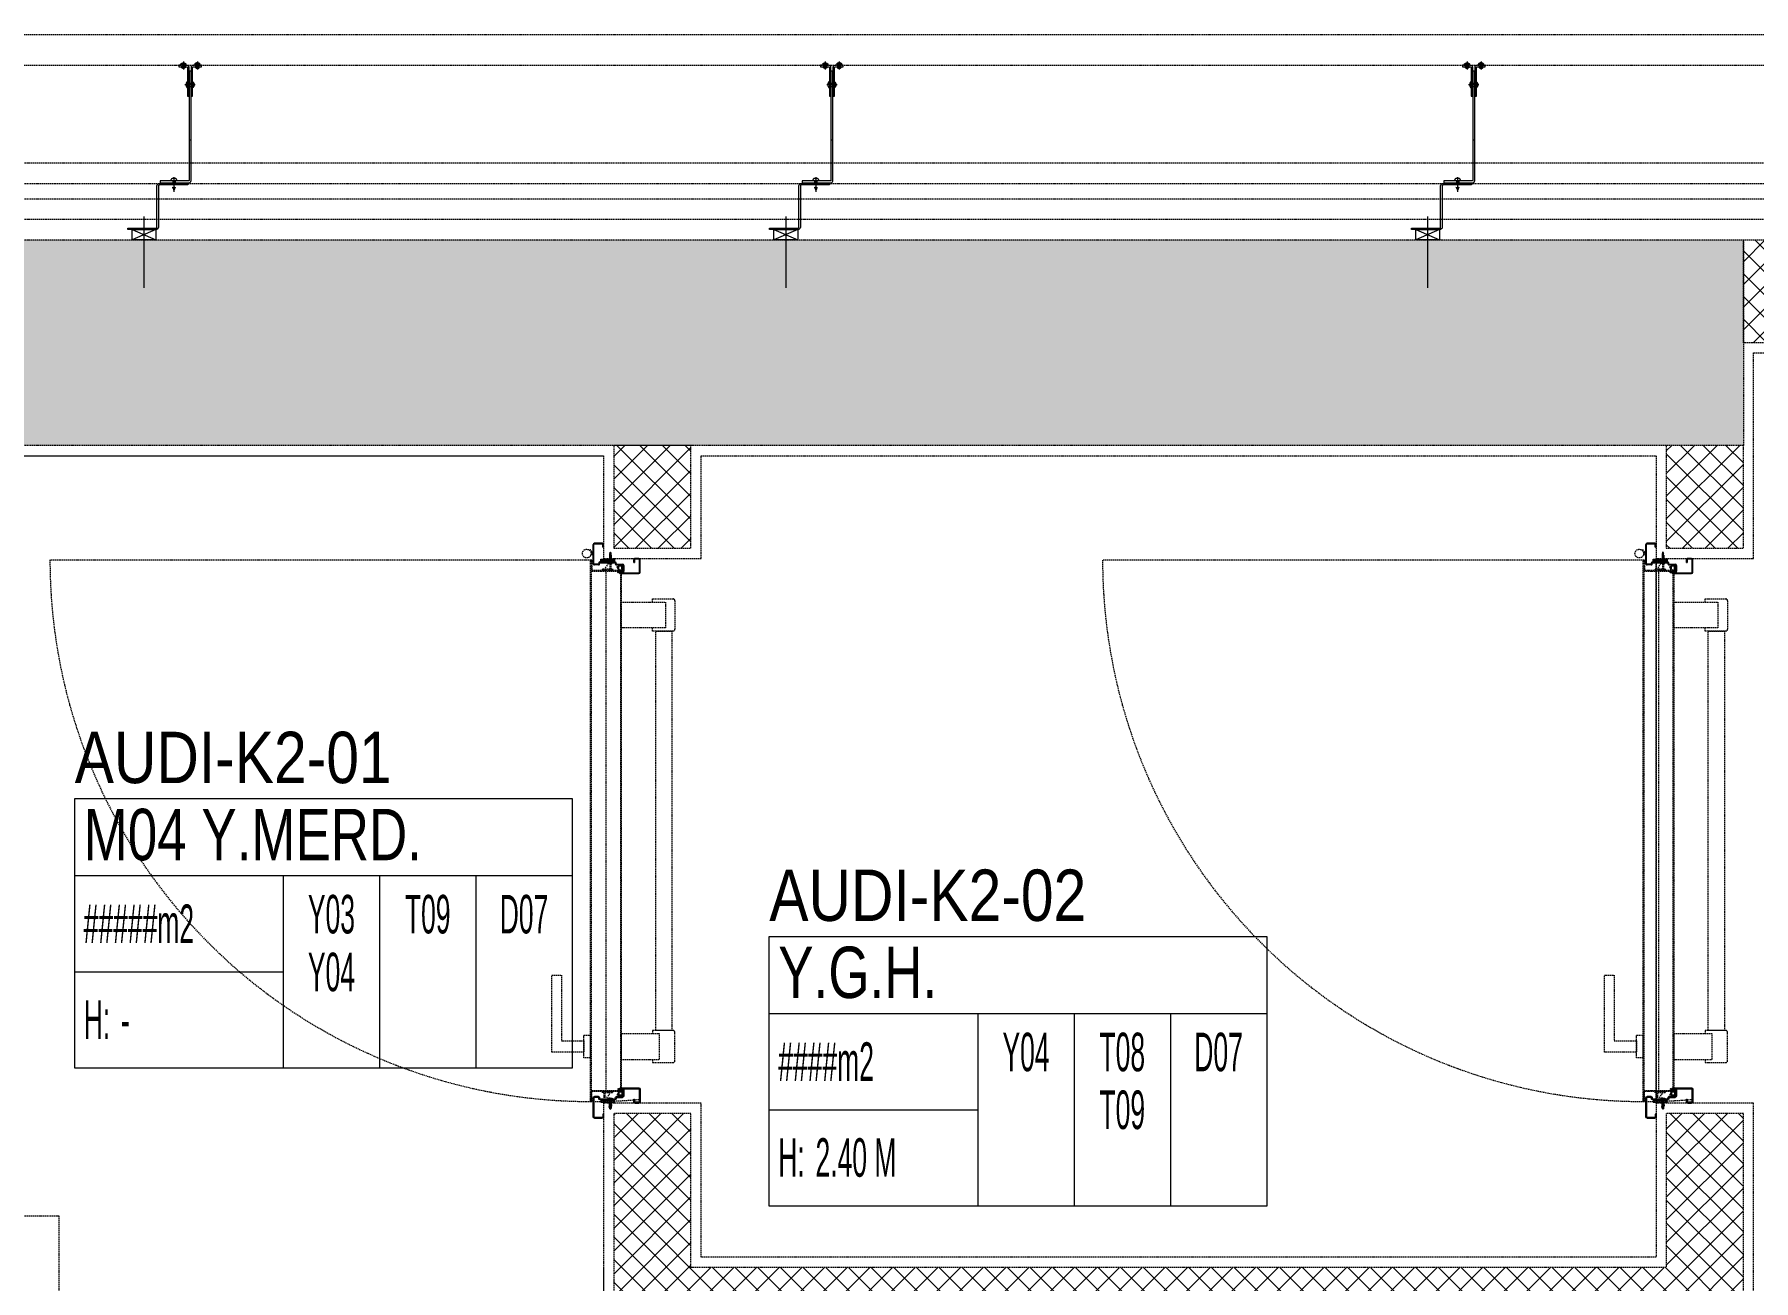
# Model space of a CAD drawing. Extents: x -1457 to 23780, y -2071 to 4205.
# Drawn here: x 13519.7 to 13854.5, y 2622.5 to 2865 of the extents above; entities that cross this region are included whole.
import ezdxf
from ezdxf.enums import TextEntityAlignment as Align

# ---------------------------------------------------------------- set-up
doc = ezdxf.new("R2010")
doc.units = 0
doc.header["$MEASUREMENT"] = 0
doc.linetypes.add('HIDDEN', pattern=[0.375, 0.25, -0.125])
doc.layers.get('0').update_dxf_attribs({"color": 9, "lineweight": 9})
for name, color, linetype, lineweight in [('10', 9, 'Continuous', 9), ('14', 9, 'Continuous', 9), ('21', 9, 'Continuous', 9), ('M-TEFRIS2-015', 129, 'Continuous', 9)]:
    doc.layers.add(name, color=color, linetype=linetype, lineweight=lineweight)
doc.styles.add('Arial', font='arial.ttf', dxfattribs={"height": 2.5})
doc.styles.add('MuuM_TEXT-STANDART', font='ARIALN.TTF')

# ---------------------------------------------------------------- blocks, each defined once
blk = doc.blocks.new('0_roomno2-flat-2')
at = {"layer": '21'}
blk.add_lwpolyline([(96.88, -52.5), (0, -52.5), (0, 0), (96.88, 0)], close=True, dxfattribs=at)
for points in [[(0, -15), (96.88, -15)], [(40.62, -15), (40.62, -52.5)], [(59.38, -15), (59.38, -52.5)], [(78.12, -15), (78.12, -52.5)], [(0, -33.75), (40.62, -33.75)]]:
    blk.add_lwpolyline(points, dxfattribs=at)
at = {"layer": '21', "style": 'MuuM_TEXT-STANDART', "width": 0.6}
blk.add_text('H:', height=7.5, dxfattribs=at).set_placement((1.75, -43.04), align=Align.MIDDLE_LEFT)
at = {"layer": '21', "style": 'Arial'}
blk.add_attdef('ODANO', (0, 5.85), '', height=10, dxfattribs=at)
blk.add_attdef('MEKANADI', text='', height=10, dxfattribs=at).set_placement((1.75, -15), align=Align.BOTTOM_LEFT)
at = {"layer": '21', "style": 'MuuM_TEXT-STANDART', "width": 0.6}
for tag, p in [('YER01', (50, -22.5)), ('TAVAN01', (68.75, -22.5)), ('DUVAR01', (87.5, -22.5)), ('YER02', (50, -33.75)), ('TAVAN02', (68.75, -33.75)), ('DUVAR02', (87.5, -33.75)), ('YER03', (50, -45)), ('TAVAN03', (68.75, -45)), ('DUVAR03', (87.5, -45))]:
    blk.add_attdef(tag, text='', height=7.5, dxfattribs=at).set_placement(p, align=Align.MIDDLE_CENTER)
for tag, p in [('M2', (1.75, -24.38)), ('TEMIZTAVANYUKSEKLIGI', (9, -43.04))]:
    blk.add_attdef(tag, text='', height=7.5, dxfattribs=at).set_placement(p, align=Align.MIDDLE_LEFT)
blk = doc.blocks.new('p- alum kaplama profil')
at = {"lineweight": 13}
blk.add_lwpolyline([(7.12, 12.59), (7.12, 26.49)], dxfattribs=at)
at = {"lineweight": 5}
blk.add_lwpolyline([(9.44, 15.16), (4.79, 15.16), (4.79, 17.16), (9.44, 17.16)], close=True, dxfattribs=at)
for points in [[(4.79, 15.16), (9.44, 17.16)], [(9.44, 15.16), (4.79, 17.16)]]:
    blk.add_lwpolyline(points, dxfattribs=at)
at = {"lineweight": 18}
blk.add_lwpolyline([(4.09, 6.16), (-1.41, 6.16), (-1.41, 6.46), (4.09, 6.46, 0.414214), (4.29, 6.66), (4.29, 14.66, -0.414214), (4.79, 15.16), (10.29, 15.16), (10.29, 14.86), (4.79, 14.86, 0.414214), (4.59, 14.66), (4.59, 6.66, -0.414214)], format="xyb", close=True, dxfattribs=at)
blk.add_lwpolyline([(-2.06, 5.56), (-2.06, -2.34), (-2.06, -15.69), (-1.66, -15.69), (-1.66, -2.34), (-1.66, 5.56), (-1.66, 5.56), (-1.66, 5.57), (-1.66, 5.57), (-1.66, 5.58), (-1.66, 5.58), (-1.65, 5.59), (-1.65, 5.59), (-1.65, 5.59), (-1.65, 5.6), (-1.65, 5.6), (-1.64, 5.61), (-1.64, 5.61), (-1.64, 5.62), (-1.64, 5.62), (-1.63, 5.62), (-1.63, 5.63), (-1.63, 5.63), (-1.62, 5.63), (-1.62, 5.64), (-1.61, 5.64), (-1.61, 5.64), (-1.61, 5.64), (-1.6, 5.65), (-1.6, 5.65), (-1.59, 5.65), (-1.59, 5.65), (-1.58, 5.65), (-1.58, 5.65), (-1.57, 5.66), (-1.57, 5.66), (-1.56, 5.66), (-1.56, 5.66), (3.94, 5.66), (3.94, 6.06), (-1.56, 6.06), (-1.58, 6.06), (-1.61, 6.05), (-1.63, 6.05), (-1.66, 6.05), (-1.68, 6.04), (-1.7, 6.03), (-1.73, 6.03), (-1.75, 6.02), (-1.77, 6.01), (-1.79, 6), (-1.82, 5.99), (-1.84, 5.97), (-1.86, 5.96), (-1.88, 5.94), (-1.89, 5.93), (-1.91, 5.91), (-1.93, 5.89), (-1.95, 5.87), (-1.96, 5.85), (-1.97, 5.83), (-1.99, 5.81), (-2, 5.79), (-2.01, 5.77), (-2.02, 5.75), (-2.03, 5.72), (-2.04, 5.7), (-2.04, 5.68), (-2.05, 5.65), (-2.05, 5.63), (-2.06, 5.61), (-2.06, 5.58)], close=True)
blk.add_lwpolyline([(-1.66, -2.34), (-2.06, -2.34)])
for points in [[(-2.36, -10.84), (-2.36, -16.39), (-2.36, -16.39, -0.414214), (-2.51, -16.54), (-2.51, -16.54), (-4.06, -16.54), (-4.06, -16.84), (-2.51, -16.84), (-2.51, -16.84, 0.414214), (-2.06, -16.39), (-2.06, -10.84)], [(-1.36, -10.84), (-1.66, -10.84), (-1.66, -16.39, 0.414214), (-1.21, -16.84), (-1.21, -16.84), (0.34, -16.84), (0.34, -16.54), (-1.21, -16.54), (-1.21, -16.54, -0.414214), (-1.36, -16.39), (-1.36, -16.39)]]:
    blk.add_lwpolyline(points, format="xyb", close=True)
for points in [[(1.61, 6.87, -10), (0.98, 6.96, -10)], [(1.56, 7.05, -10), (1.02, 7.13, -10)], [(1.05, 6.91, -10), (1.29, 7.56, -10)], [(1.29, 4.93, -10), (1.29, 7.8, -10)], [(1.53, 6.82, -10), (1.29, 7.56, -10)], [(0.67, 5.66, -10), (1.91, 5.66, -10)], [(0.67, 5.66, -10), (0.67, 5.64, -10), (0.67, 5.62, -10), (0.67, 5.6, -10), (0.68, 5.58, -10), (0.68, 5.56, -10), (0.69, 5.54, -10), (0.69, 5.52, -10), (0.7, 5.5, -10), (0.7, 5.48, -10), (0.71, 5.46, -10), (0.72, 5.45, -10), (0.73, 5.43, -10), (0.74, 5.41, -10), (0.75, 5.4, -10), (0.76, 5.38, -10), (0.77, 5.36, -10), (0.79, 5.35, -10), (0.8, 5.33, -10), (0.81, 5.32, -10), (0.83, 5.31, -10), (0.84, 5.29, -10), (0.86, 5.28, -10), (0.87, 5.27, -10), (0.89, 5.26, -10), (0.91, 5.25, -10), (0.92, 5.24, -10), (0.94, 5.23, -10), (0.96, 5.22, -10), (0.98, 5.21, -10), (1, 5.21, -10), (1.02, 5.2, -10), (1.03, 5.2, -10)], [(0.96, 5.66, -10), (0.97, 5.66, -10), (0.97, 5.66, -10), (0.97, 5.66, -10), (0.98, 5.66, -10), (0.98, 5.66, -10), (0.99, 5.66, -10), (0.99, 5.66, -10), (1, 5.66, -10), (1, 5.67, -10), (1, 5.67, -10), (1.01, 5.67, -10), (1.01, 5.67, -10), (1.01, 5.67, -10), (1.02, 5.68, -10), (1.02, 5.68, -10), (1.02, 5.68, -10), (1.03, 5.69, -10), (1.03, 5.69, -10), (1.03, 5.69, -10), (1.04, 5.7, -10), (1.04, 5.7, -10), (1.04, 5.7, -10), (1.04, 5.71, -10), (1.04, 5.71, -10), (1.05, 5.72, -10), (1.05, 5.72, -10), (1.05, 5.72, -10), (1.05, 5.73, -10), (1.05, 5.73, -10), (1.05, 5.74, -10), (1.05, 5.74, -10), (1.05, 5.75, -10)], [(1.33, 5.85, -10), (0.98, 5.88, -10)], [(1.03, 5.2, -10), (1.04, 5.2, -10), (1.05, 5.19, -10), (1.05, 5.19, -10), (1.06, 5.19, -10), (1.06, 5.19, -10), (1.07, 5.19, -10), (1.07, 5.19, -10), (1.08, 5.19, -10), (1.08, 5.19, -10), (1.09, 5.19, -10), (1.09, 5.18, -10), (1.1, 5.18, -10), (1.1, 5.18, -10), (1.11, 5.18, -10), (1.11, 5.18, -10), (1.12, 5.18, -10), (1.12, 5.18, -10), (1.13, 5.18, -10), (1.13, 5.18, -10), (1.14, 5.18, -10), (1.15, 5.18, -10), (1.15, 5.18, -10), (1.16, 5.17, -10), (1.16, 5.17, -10), (1.17, 5.17, -10), (1.17, 5.17, -10), (1.18, 5.17, -10), (1.18, 5.17, -10), (1.19, 5.17, -10), (1.19, 5.17, -10), (1.2, 5.17, -10), (1.2, 5.17, -10)], [(1.05, 5.83, -10), (1.05, 6.01, -10)], [(1.05, 5.75, -10), (1.05, 5.83, -10)], [(1.2, 5.17, -10), (1.2, 5.2, -10)], [(1.38, 5.2, -10), (1.2, 5.2, -10)], [(1.29, 6.16, -10), (1.29, 6.26, -10)], [(1.38, 5.17, -10), (1.38, 5.2, -10)], [(1.38, 5.17, -10), (1.38, 5.17, -10), (1.39, 5.17, -10), (1.39, 5.17, -10), (1.4, 5.17, -10), (1.41, 5.17, -10), (1.41, 5.17, -10), (1.42, 5.17, -10), (1.42, 5.17, -10), (1.43, 5.17, -10), (1.43, 5.18, -10), (1.44, 5.18, -10), (1.44, 5.18, -10), (1.45, 5.18, -10), (1.45, 5.18, -10), (1.46, 5.18, -10), (1.46, 5.18, -10), (1.47, 5.18, -10), (1.47, 5.18, -10), (1.48, 5.18, -10), (1.48, 5.18, -10), (1.49, 5.18, -10), (1.5, 5.19, -10), (1.5, 5.19, -10), (1.51, 5.19, -10), (1.51, 5.19, -10), (1.52, 5.19, -10), (1.52, 5.19, -10), (1.53, 5.19, -10), (1.53, 5.19, -10), (1.54, 5.19, -10), (1.54, 5.2, -10), (1.55, 5.2, -10)], [(1.53, 5.75, -10), (1.53, 5.92, -10)], [(1.53, 5.75, -10), (1.53, 5.74, -10), (1.53, 5.74, -10), (1.53, 5.73, -10), (1.53, 5.73, -10), (1.53, 5.72, -10), (1.54, 5.72, -10), (1.54, 5.72, -10), (1.54, 5.71, -10), (1.54, 5.71, -10), (1.54, 5.7, -10), (1.54, 5.7, -10), (1.55, 5.7, -10), (1.55, 5.69, -10), (1.55, 5.69, -10), (1.55, 5.69, -10), (1.56, 5.68, -10), (1.56, 5.68, -10), (1.56, 5.68, -10), (1.57, 5.67, -10), (1.57, 5.67, -10), (1.58, 5.67, -10), (1.58, 5.67, -10), (1.58, 5.67, -10), (1.59, 5.66, -10), (1.59, 5.66, -10), (1.6, 5.66, -10), (1.6, 5.66, -10), (1.6, 5.66, -10), (1.61, 5.66, -10), (1.61, 5.66, -10), (1.62, 5.66, -10), (1.62, 5.66, -10)], [(1.55, 5.2, -10), (1.57, 5.2, -10), (1.59, 5.21, -10), (1.6, 5.21, -10), (1.62, 5.22, -10), (1.64, 5.23, -10), (1.66, 5.24, -10), (1.68, 5.25, -10), (1.69, 5.26, -10), (1.71, 5.27, -10), (1.73, 5.28, -10), (1.74, 5.29, -10), (1.76, 5.31, -10), (1.77, 5.32, -10), (1.78, 5.33, -10), (1.8, 5.35, -10), (1.81, 5.36, -10), (1.82, 5.38, -10), (1.83, 5.4, -10), (1.84, 5.41, -10), (1.85, 5.43, -10), (1.86, 5.45, -10), (1.87, 5.46, -10), (1.88, 5.48, -10), (1.89, 5.5, -10), (1.89, 5.52, -10), (1.9, 5.54, -10), (1.9, 5.56, -10), (1.9, 5.58, -10), (1.91, 5.6, -10), (1.91, 5.62, -10), (1.91, 5.64, -10), (1.91, 5.66, -10)], [(-2.86, -13.04, 0), (-0.86, -13.04, 0)], [(-2.36, -12.52, 0), (-2.4, -12.53, 0), (-2.43, -12.56, 0), (-2.47, -12.58, 0), (-2.5, -12.6, 0), (-2.53, -12.63, 0), (-2.56, -12.66, 0), (-2.59, -12.69, 0), (-2.61, -12.73, 0), (-2.63, -12.76, 0), (-2.65, -12.8, 0), (-2.67, -12.84, 0), (-2.68, -12.88, 0), (-2.69, -12.92, 0), (-2.7, -12.96, 0), (-2.71, -13, 0), (-2.71, -13.04, 0), (-2.71, -13.08, 0), (-2.7, -13.13, 0), (-2.69, -13.17, 0), (-2.68, -13.21, 0), (-2.67, -13.25, 0), (-2.65, -13.28, 0), (-2.63, -13.32, 0), (-2.61, -13.36, 0), (-2.59, -13.39, 0), (-2.56, -13.42, 0), (-2.53, -13.45, 0), (-2.5, -13.48, 0), (-2.47, -13.51, 0), (-2.43, -13.53, 0), (-2.4, -13.55, 0), (-2.36, -13.57, 0)], [(-2.36, -13.04, 0), (-2.36, -12.52, 0)], [(-2.36, -13.04, 0), (-2.36, -12.73, 0)], [(-2.36, -12.73, 0), (-2.36, -13.04, 0)], [(-1.36, -12.73, 0), (-2.36, -12.73, 0)], [(-2.36, -13.04, 0), (-2.36, -13.36, 0)], [(-2.36, -13.04, 0), (-2.36, -13.57, 0)], [(-2.36, -13.36, 0), (-2.36, -13.04, 0)], [(-1.36, -13.36, 0), (-2.36, -13.36, 0)], [(-1.36, -13.04, 0), (-1.36, -12.37, 0)], [(-1.36, -13.72, 0), (-1.32, -13.68, 0), (-1.29, -13.65, 0), (-1.26, -13.61, 0), (-1.23, -13.58, 0), (-1.2, -13.54, 0), (-1.18, -13.5, 0), (-1.16, -13.45, 0), (-1.14, -13.41, 0), (-1.12, -13.37, 0), (-1.1, -13.32, 0), (-1.09, -13.28, 0), (-1.08, -13.23, 0), (-1.07, -13.18, 0), (-1.06, -13.14, 0), (-1.06, -13.09, 0), (-1.06, -13.04, 0), (-1.06, -12.99, 0), (-1.06, -12.95, 0), (-1.07, -12.9, 0), (-1.08, -12.85, 0), (-1.09, -12.81, 0), (-1.1, -12.76, 0), (-1.12, -12.72, 0), (-1.14, -12.67, 0), (-1.16, -12.63, 0), (-1.18, -12.59, 0), (-1.2, -12.55, 0), (-1.23, -12.51, 0), (-1.26, -12.47, 0), (-1.29, -12.43, 0), (-1.32, -12.4, 0), (-1.36, -12.37, 0)], [(-1.36, -13.04, 0), (-1.36, -13.72, 0)], [(-2.85, -16.54, 0), (-2.86, -16.51, 0), (-2.87, -16.47, 0), (-2.89, -16.44, 0), (-2.91, -16.41, 0), (-2.93, -16.38, 0), (-2.96, -16.35, 0), (-2.98, -16.33, 0), (-3.01, -16.31, 0), (-3.04, -16.29, 0), (-3.07, -16.27, 0), (-3.11, -16.25, 0), (-3.14, -16.24, 0), (-3.18, -16.23, 0), (-3.21, -16.22, 0), (-3.25, -16.22, 0), (-3.29, -16.22, 0), (-3.32, -16.22, 0), (-3.36, -16.22, 0), (-3.39, -16.23, 0), (-3.43, -16.24, 0), (-3.46, -16.25, 0), (-3.5, -16.27, 0), (-3.53, -16.29, 0), (-3.56, -16.31, 0), (-3.59, -16.33, 0), (-3.61, -16.35, 0), (-3.64, -16.38, 0), (-3.66, -16.41, 0), (-3.68, -16.44, 0), (-3.7, -16.47, 0), (-3.71, -16.51, 0), (-3.73, -16.54, 0)], [(-3.29, -16.54, 0), (-3.73, -16.54, 0)], [(-3.29, -16.54, 0), (-3.55, -16.54, 0)], [(-3.55, -16.54, 0), (-3.29, -16.54, 0)], [(-3.55, -17.04, 0), (-3.55, -16.54, 0)], [(-3.29, -17.54, 0), (-3.29, -16.04, 0)], [(-3.29, -16.54, 0), (-2.85, -16.54, 0)], [(-3.29, -16.54, 0), (-3.03, -16.54, 0)], [(-3.03, -16.54, 0), (-3.29, -16.54, 0)], [(-3.03, -17.04, 0), (-3.03, -16.54, 0)], [(-1, -16.54, 0), (-0.98, -16.51, 0), (-0.97, -16.47, 0), (-0.95, -16.44, 0), (-0.93, -16.41, 0), (-0.91, -16.38, 0), (-0.88, -16.35, 0), (-0.86, -16.33, 0), (-0.83, -16.31, 0), (-0.8, -16.29, 0), (-0.77, -16.27, 0), (-0.73, -16.25, 0), (-0.7, -16.24, 0), (-0.66, -16.23, 0), (-0.63, -16.22, 0), (-0.59, -16.22, 0), (-0.56, -16.22, 0), (-0.52, -16.22, 0), (-0.48, -16.22, 0), (-0.45, -16.23, 0), (-0.41, -16.24, 0), (-0.38, -16.25, 0), (-0.34, -16.27, 0), (-0.31, -16.29, 0), (-0.28, -16.31, 0), (-0.25, -16.33, 0), (-0.23, -16.35, 0), (-0.2, -16.38, 0), (-0.18, -16.41, 0), (-0.16, -16.44, 0), (-0.14, -16.47, 0), (-0.13, -16.51, 0), (-0.12, -16.54, 0)], [(-0.56, -16.54, 0), (-1, -16.54, 0)], [(-0.56, -16.54, 0), (-0.82, -16.54, 0)], [(-0.82, -16.54, 0), (-0.56, -16.54, 0)], [(-0.82, -17.04, 0), (-0.82, -16.54, 0)], [(-0.56, -17.54, 0), (-0.56, -16.04, 0)], [(-0.56, -16.54, 0), (-0.3, -16.54, 0)], [(-0.56, -16.54, 0), (-0.12, -16.54, 0)], [(-0.3, -16.54, 0), (-0.56, -16.54, 0)], [(-0.3, -17.04, 0), (-0.3, -16.54, 0)], [(-3.84, -17.04, 0), (-3.81, -17.07, 0), (-3.78, -17.1, 0), (-3.75, -17.12, 0), (-3.72, -17.15, 0), (-3.69, -17.17, 0), (-3.66, -17.19, 0), (-3.62, -17.21, 0), (-3.59, -17.23, 0), (-3.55, -17.24, 0), (-3.52, -17.26, 0), (-3.48, -17.27, 0), (-3.44, -17.28, 0), (-3.4, -17.28, 0), (-3.36, -17.29, 0), (-3.32, -17.29, 0), (-3.29, -17.29, 0), (-3.25, -17.29, 0), (-3.21, -17.29, 0), (-3.17, -17.28, 0), (-3.13, -17.28, 0), (-3.09, -17.27, 0), (-3.06, -17.26, 0), (-3.02, -17.24, 0), (-2.98, -17.23, 0), (-2.95, -17.21, 0), (-2.91, -17.19, 0), (-2.88, -17.17, 0), (-2.85, -17.15, 0), (-2.82, -17.12, 0), (-2.79, -17.1, 0), (-2.76, -17.07, 0), (-2.73, -17.04, 0)], [(-3.29, -17.04, 0), (-3.84, -17.04, 0)], [(-3.29, -17.04, 0), (-2.73, -17.04, 0)], [(-0.56, -17.04, 0), (-1.11, -17.04, 0)], [(0, -17.04, 0), (-0.03, -17.07, 0), (-0.06, -17.1, 0), (-0.09, -17.12, 0), (-0.12, -17.15, 0), (-0.15, -17.17, 0), (-0.18, -17.19, 0), (-0.22, -17.21, 0), (-0.25, -17.23, 0), (-0.29, -17.24, 0), (-0.33, -17.26, 0), (-0.36, -17.27, 0), (-0.4, -17.28, 0), (-0.44, -17.28, 0), (-0.48, -17.29, 0), (-0.52, -17.29, 0), (-0.56, -17.29, 0), (-0.59, -17.29, 0), (-0.63, -17.29, 0), (-0.67, -17.28, 0), (-0.71, -17.28, 0), (-0.75, -17.27, 0), (-0.79, -17.26, 0), (-0.82, -17.24, 0), (-0.86, -17.23, 0), (-0.89, -17.21, 0), (-0.93, -17.19, 0), (-0.96, -17.17, 0), (-0.99, -17.15, 0), (-1.02, -17.12, 0), (-1.05, -17.1, 0), (-1.08, -17.07, 0), (-1.11, -17.04, 0)], [(-0.56, -17.04, 0), (0, -17.04, 0)]]:
    blk.add_polyline3d(points)
blk = doc.blocks.new('*U11')
at = {"ltscale": 15}
for p, q in [((-24.9, 0.9), (-25.7, 0)), ((-24.9, -0.9), (-25.7, 0)), ((-22.9, 1.5), (-24.9, 0.9)), ((-22.9, 1.5), (-22.9, -1.5)), ((-21.2, -2.7), (-18.1, 2.8)), ((-21, -2.7), (-17.9, 2.7)), ((-19.7, -2.7), (-16.6, 2.8)), ((-19.5, -2.7), (-16.4, 2.7)), ((-18.5, 1.5), (-18.3, 2)), ((-18.2, -2.7), (-15.1, 2.8)), ((-18, -2.7), (-14.9, 2.7)), ((-17, 1.5), (-16.8, 2)), ((-16.7, -2.7), (-13.6, 2.8)), ((-16.5, -2.7), (-13.4, 2.7)), ((-15.5, 1.5), (-15.3, 2)), ((-15.2, -2.7), (-12.1, 2.8)), ((-15, -2.7), (-11.9, 2.7)), ((-14, 1.5), (-13.8, 2)), ((-13.7, -2.7), (-10.6, 2.8)), ((-13.5, -2.7), (-10.4, 2.7)), ((-12.5, 1.5), (-12.3, 2)), ((-12.2, -2.7), (-9.1, 2.8)), ((-12, -2.7), (-8.9, 2.7)), ((-11, 1.5), (-10.8, 2)), ((-10.7, -2.7), (-7.6, 2.8)), ((-10.5, -2.7), (-7.4, 2.7)), ((-9.5, 1.5), (-9.3, 2)), ((-9.2, -2.7), (-6.1, 2.8)), ((-9, -2.7), (-5.9, 2.7)), ((-8, 1.5), (-7.8, 2)), ((-7.7, -2.7), (-4.6, 2.8)), ((-7.5, -2.7), (-4.4, 2.7)), ((-6.5, 1.5), (-6.3, 2)), ((-6.2, -2.7), (-3.1, 2.8)), ((-6, -2.7), (-2.9, 2.7)), ((-5, 1.5), (-4.8, 2)), ((-4.7, -2.7), (-1.6, 2.8)), ((-4.5, -2.7), (-1.4, 2.7)), ((-3.5, 1.5), (-3.3, 2)), ((-2, 1.5), (-1.8, 2)), ((-0.5, 4.2), (-1.5, 1.5)), ((0, 0.5), (-0.6, 0.5)), ((-24.9, -0.9), (-22.9, -1.5)), ((-8.6, -1.5), (-22.9, -1.5)), ((-21.2, -2.7), (-20.9, -1.5)), ((-20.3, -1.5), (-19.1, -1.5)), ((-19.7, -2.7), (-19.4, -1.5)), ((-18.8, -1.5), (-17.6, -1.5)), ((-18.2, -2.7), (-17.9, -1.5)), ((-17.3, -1.5), (-16.1, -1.5)), ((-16.7, -2.7), (-16.4, -1.5)), ((-15.8, -1.5), (-14.6, -1.5)), ((-15.2, -2.7), (-14.9, -1.5)), ((-14.3, -1.5), (-13.1, -1.5)), ((-13.7, -2.7), (-13.4, -1.5)), ((-12.8, -1.5), (-11.6, -1.5)), ((-12.2, -2.7), (-11.9, -1.5)), ((-11.3, -1.5), (-10.1, -1.5)), ((-10.7, -2.7), (-10.4, -1.5)), ((-9.8, -1.5), (-8.6, -1.5)), ((-9.2, -2.7), (-8.9, -1.5)), ((-8.3, -1.5), (-7.1, -1.5)), ((-7.7, -2.7), (-7.4, -1.5)), ((-6.8, -1.5), (-5.6, -1.5)), ((-6.2, -2.7), (-5.9, -1.5)), ((-5.3, -1.5), (-4.1, -1.5)), ((-4.7, -2.7), (-4.4, -1.5)), ((-3.8, -1.5), (-2.1, -1.5)), ((-0.5, -4.2), (-1.5, -1.5)), ((0, -0.5), (-0.6, -0.5))]:
    blk.add_line(p, q, dxfattribs=at)
for p, q in [((-6.9, 1.5), (-22.9, 1.5)), ((-17.4, 1.5), (-18.6, 1.5)), ((-15.9, 1.5), (-17.1, 1.5)), ((-14.4, 1.5), (-15.6, 1.5)), ((-12.9, 1.5), (-14.1, 1.5)), ((-11.4, 1.5), (-12.6, 1.5)), ((-9.9, 1.5), (-11.1, 1.5)), ((-8.4, 1.5), (-9.6, 1.5)), ((-6.9, 1.5), (-8.1, 1.5)), ((-5.4, 1.5), (-6.6, 1.5)), ((-3.9, 1.5), (-5.1, 1.5)), ((-2.4, 1.5), (-3.6, 1.5)), ((-1.5, 1.5), (-2.1, 1.5)), ((0, 0.5), (0, 4.1)), ((-1.5, -1.5), (-2.1, -1.5)), ((0, -0.5), (0, -4.1))]:
    blk.add_line(p, q)
for centre, radius, start, end in [((-26, 3.9), 3.92, 274.361, 322.1025), ((-26, -3.9), 3.92, 37.8975, 85.639), ((-18, 2.8), 0.0971, 330.3204, 150.3204), ((-16.5, 2.8), 0.0971, 330.3204, 150.3204), ((-15, 2.8), 0.0971, 330.3204, 150.3204), ((-13.5, 2.8), 0.0971, 330.3204, 150.3204), ((-12, 2.8), 0.0971, 330.3204, 150.3204), ((-10.5, 2.8), 0.0971, 330.3204, 150.3204), ((-9, 2.8), 0.0971, 330.3204, 150.3204), ((-7.5, 2.8), 0.0971, 330.3204, 150.3204), ((-6, 2.8), 0.0971, 330.3204, 150.3204), ((-4.5, 2.8), 0.0971, 330.3204, 150.3204), ((-3, 2.8), 0.0971, 330.3204, 150.3204), ((-1.5, 2.8), 0.0971, 330.3204, 150.3204), ((-0.6, 0), 0.486, 90, 270), ((-0.3, 4.1), 0.25, 0, 150.0864), ((-21.1, -2.7), 0.0971, 150.3204, 330.3204), ((-19.6, -2.7), 0.0971, 150.3204, 330.3204), ((-18.1, -2.7), 0.0971, 150.3204, 330.3204), ((-16.6, -2.7), 0.0971, 150.3204, 330.3204), ((-15.1, -2.7), 0.0971, 150.3204, 330.3204), ((-13.6, -2.7), 0.0971, 150.3204, 330.3204), ((-12.1, -2.7), 0.0971, 150.3204, 330.3204), ((-10.6, -2.7), 0.0971, 150.3204, 330.3204), ((-9.1, -2.7), 0.0971, 150.3204, 330.3204), ((-7.6, -2.7), 0.0971, 150.3204, 330.3204), ((-6.1, -2.7), 0.0971, 150.3204, 330.3204), ((-4.6, -2.7), 0.0971, 150.3204, 330.3204), ((-0.3, -4.1), 0.25, 209.9136, 0)]:
    blk.add_arc(centre, radius, start, end, dxfattribs=at)
blk = doc.blocks.new('conta')
at = {"ltscale": 10}
for p, q in [((-2649.88, 5344.46), (-2649.78, 5344.3)), ((-2649.87, 5345.53), (-2649.81, 5345.61)), ((-2649.72, 5345.4), (-2649.28, 5345.4)), ((-2649.25, 5345.41), (-2649.09, 5345.51)), ((-2648.83, 5344.87), (-2648.56, 5345.24)), ((-2648.77, 5345.12), (-2648.63, 5345.3)), ((-2648.56, 5345.31), (-2648.56, 5345.31)), ((-2649.78, 5344.3), (-2649.74, 5344.3)), ((-2648.97, 5344.05), (-2648.78, 5343.8)), ((-2648.87, 5344.09), (-2648.7, 5343.86)), ((-2648.71, 5343.79), (-2648.71, 5343.79))]:
    blk.add_line(p, q, dxfattribs=at)
for centre, radius, start, end in [((-2653.03, 5345), 3.19, 350.4674, 8.9372), ((-2649.87, 5344.47), 0.02, 170.4674, 213.7451), ((-2649.83, 5345.5), 0.05, 140.6345, 188.9372), ((-2649.74, 5345.58), 0.0696, 22.2428, 159.258), ((-2650.94, 5345.01), 1.24, 340.3382, 16.7772), ((-2649.74, 5344.58), 0.03, 160.3382, 273.2666), ((-2649.72, 5345.37), 0.03, 90, 196.7772), ((-2649.56, 5341.55), 3.01, 80.4362, 93.2666), ((-2649.28, 5345.45), 0.05, 270, 303.0062), ((-2649.08, 5345.49), 0.03, 4.7972, 123.0062), ((-2649.06, 5344.54), 0.03, 260.4362, 338.7066), ((-2650.22, 5344.99), 1.27, 338.7066, 23.0418), ((-2649.01, 5345.57), 0.05, 18.7951, 42.1429), ((-2651.17, 5344.83), 2.33, 7.5897, 18.7951), ((-2658.2, 5345.19), 9.36, 353.6857, 357.8537), ((-2648.81, 5345.15), 0.05, 187.5897, 322.7347), ((-2648.79, 5344.84), 0.05, 142.7347, 180.2669), ((-2648.59, 5345.27), 0.05, 52.7347, 142.7347), ((-2648.59, 5345.27), 0.05, 322.7347, 52.7347), ((-2649.22, 5344.14), 0.231, 353.9571, 81.9004), ((-2648.89, 5344.11), 0.1, 173.9571, 217.2653), ((-2648.79, 5344.15), 0.1, 173.6857, 217.2653), ((-2648.74, 5343.83), 0.05, 217.2653, 307.2653), ((-2648.74, 5343.83), 0.05, 307.2653, 37.2653)]:
    blk.add_arc(centre, radius, start, end, dxfattribs=at)
for points, knots in [([(-2649.74, 5344.31), (-2649.74, 5344.34), (-2649.7, 5344.52), (-2649.59, 5344.33), (-2649.34, 5344.36), (-2649.23, 5344.37), (-2649.18, 5344.37)], [0, 0, 0, 0, 0.1008757, 0.3841126, 0.5436166, 0.6906785, 0.6906785, 0.6906785, 0.6906785]), ([(-2648.98, 5345.6), (-2649, 5345.63), (-2649.09, 5345.71), (-2649.23, 5345.44), (-2649.32, 5345.74), (-2649.39, 5345.46), (-2649.51, 5345.75), (-2649.59, 5345.5), (-2649.65, 5345.57), (-2649.68, 5345.61)], [0.0086373, 0.0086373, 0.0086373, 0.0086373, 0.1097304, 0.3133405, 0.4430081, 0.5658764, 0.7165186, 0.8527974, 0.9648495, 0.9648495, 0.9648495, 0.9648495])]:
    blk.add_open_spline(points, degree=3, knots=knots, dxfattribs=at)
blk = doc.blocks.new('p-yn_sackasa')
at = {"layer": '10', "linetype": 'Continuous'}
for p, q in [((0, 6.16), (0, 6.9)), ((0.01, 6.9), (0.01, 6.15)), ((0.14, 6.9), (0.14, 6.16)), ((0.15, 6.9), (0.15, 6.16)), ((2.69, 7.16), (0.26, 7.16)), ((2.69, 7.15), (0.26, 7.15)), ((2.69, 7.02), (0.26, 7.02)), ((0.26, 7.01), (2.69, 7.01)), ((2.8, 3.29), (2.8, 6.9)), ((2.81, 3.29), (2.81, 6.9)), ((2.94, 3.29), (2.94, 6.9)), ((2.95, 3.29), (2.95, 6.9)), ((0.26, 6.05), (0.76, 6.05)), ((0.75, 6.04), (0.26, 6.04)), ((0.26, 5.91), (0.75, 5.91)), ((0.76, 5.9), (0.26, 5.9)), ((0.75, 5.91), (0.75, 6.04)), ((0.76, 5.9), (0.76, 6.05)), ((1.11, 2.52), (1.11, 3.73)), ((1.12, 2.52), (1.12, 3.73)), ((1.25, 3.73), (1.25, 2.52)), ((1.26, 2.52), (1.26, 3.73)), ((1.37, 3.98), (2.49, 3.98)), ((2.49, 3.97), (1.37, 3.97)), ((1.37, 3.84), (2.49, 3.84)), ((2.49, 3.83), (1.37, 3.83)), ((2.6, 3.69), (2.5, 3.36)), ((2.51, 3.35), (2.61, 3.69)), ((2.73, 3.65), (2.63, 3.32)), ((2.74, 3.64), (2.64, 3.31)), ((-2.19, 0), (-2.19, -0.15)), ((0.67, -0.71), (0.67, 2.27)), ((0.69, -0.71), (0.69, 2.27)), ((0.81, -0.71), (0.81, 2.27)), ((0.83, -0.71), (0.83, 2.27)), ((0.92, 2.33), (0.95, 2.32)), ((0.93, 2.34), (0.95, 2.33)), ((1.01, 2.46), (0.99, 2.47)), ((0.99, 2.46), (1.01, 2.45)), ((-2.95, -0.25), (-2.95, -1.75)), ((-2.94, -1.75), (-2.94, -0.25)), ((-2.81, -0.25), (-2.81, -1.75)), ((-2.8, -0.25), (-2.8, -1.75)), ((-2.19, 0), (-2.7, 0)), ((-2.2, -0.01), (-2.7, -0.01)), ((-2.2, -0.14), (-2.7, -0.14)), ((-2.19, -0.15), (-2.7, -0.15)), ((1.01, -1.85), (-2.7, -1.85)), ((1.01, -1.86), (-2.7, -1.86)), ((-2.7, -1.99), (1.01, -1.99)), ((1.01, -2), (-2.7, -2)), ((-2.2, -0.14), (-2.2, -0.01)), ((0.92, -0.77), (0.95, -0.76)), ((0.93, -0.78), (0.95, -0.77)), ((0.99, -0.89), (1.01, -0.88)), ((1.01, -0.89), (0.99, -0.91)), ((1.11, -0.96), (1.11, -1.75)), ((1.12, -0.96), (1.12, -1.75)), ((1.25, -0.96), (1.25, -1.75)), ((1.26, -0.96), (1.26, -1.75))]:
    blk.add_line(p, q, dxfattribs=at)
for points in [[(0.15, 2.14), (0.67, 2.14), (0.67, -0.54), (0.15, -0.54)], [(0.15, 2.14), (0.41, 2.14), (0.41, -0.54), (0.15, -0.54)]]:
    blk.add_lwpolyline(points, close=True, dxfattribs=at)
for centre, radius, start, end in [((0.26, 6.9), 0.261, 90, 180), ((0.26, 6.9), 0.249, 90, 180), ((0.26, 6.9), 0.122, 90, 180), ((0.26, 6.9), 0.11, 90, 180), ((2.69, 6.9), 0.261, 0, 90), ((2.69, 6.9), 0.249, 0, 90), ((2.69, 6.9), 0.122, 0, 90), ((2.69, 6.9), 0.11, 0, 90), ((0.26, 6.16), 0.261, 180, 270), ((0.26, 6.16), 0.249, 181.345, 271.3502), ((0.26, 6.16), 0.122, 180, 270), ((0.26, 6.16), 0.11, 180, 270), ((1.37, 3.73), 0.253, 90, 180), ((1.37, 3.73), 0.24, 90, 180), ((1.37, 3.73), 0.114, 90, 180), ((1.37, 3.73), 0.101, 90, 180), ((2.49, 3.72), 0.261, 342.8602, 90), ((2.49, 3.72), 0.249, 342.8613, 90), ((2.49, 3.72), 0.122, 342.8607, 90), ((2.49, 3.72), 0.11, 342.8621, 90), ((2.72, 3.29), 0.232, 162.8601, 0), ((2.72, 3.29), 0.219, 162.8613, 0), ((0.89, 2.27), 0.219, 63.2153, 180), ((0.89, 2.27), 0.206, 63.2169, 180), ((0.89, 2.27), 0.0801, 63.215, 180), ((0.89, 2.27), 0.0674, 63.2144, 180), ((1.04, 2.52), 0.206, 243.2197, 0), ((1.04, 2.52), 0.219, 243.2148, 0), ((1.04, 2.52), 0.0801, 243.2203, 0), ((1.04, 2.52), 0.0674, 243.2129, 0), ((2.72, 3.29), 0.0927, 162.8605, 0), ((2.72, 3.29), 0.0801, 162.8624, 0), ((-2.7, -0.25), 0.253, 90, 180), ((-2.7, -1.75), 0.253, 180, 270), ((-2.7, -0.25), 0.24, 90, 180), ((-2.7, -1.75), 0.24, 180, 270), ((-2.7, -0.25), 0.114, 90, 180), ((-2.7, -1.75), 0.114, 180, 270), ((-2.7, -0.25), 0.101, 90, 180), ((-2.7, -1.75), 0.101, 180, 270), ((0.89, -0.71), 0.219, 180, 296.785), ((0.89, -0.71), 0.206, 180, 296.7851), ((0.89, -0.71), 0.0801, 180, 296.785), ((0.89, -0.71), 0.0674, 180, 180.5245), ((0.89, -0.71), 0.0674, 180, 296.7871), ((1.04, -0.96), 0.219, 0, 116.7854), ((1.04, -0.96), 0.206, 0, 116.7836), ((1.04, -0.96), 0.0801, 0, 116.7811), ((1.04, -0.96), 0.0674, 0, 116.7871), ((1.01, -1.75), 0.114, 270, 0), ((1.01, -1.75), 0.24, 270, 0), ((1.01, -1.75), 0.101, 270, 0), ((1.01, -1.75), 0.253, 270, 0)]:
    blk.add_arc(centre, radius, start, end, dxfattribs=at)
at = {"layer": '10', "xscale": 0.0842696629213483, "yscale": 0.0842696629213483, "zscale": 0.0842696629213483}
blk.add_blockref('*U11', (0.95, 1.35), dxfattribs=at)
at = {"layer": '14', "xscale": -0.7887640449438696, "yscale": 0.7887640449438696, "zscale": 0.7887640449438204, "rotation": 90}
blk.add_blockref('conta', (4217.78, -2086.42), dxfattribs=at)

msp = doc.modelspace()

# ---------------------------------------------------------------- hatches: boundary and pattern name
at = {"layer": 'M-TEFRIS2-015', "linetype": 'HIDDEN', "lineweight": 0}
h = msp.add_hatch(dxfattribs=at)
h.set_pattern_fill('ANSI33', color=256, scale=25, style=0)
h.paths.add_polyline_path([(13112.5, 2515), (13647.5, 2515), (13647.5, 2430), (13852.5, 2430), (13852.5, 2390), (13607.5, 2390), (13607.5, 2475), (13102.5, 2475), (13102.5, 2390), (13052.5, 2390), (13052.5, 2515), (13052.5, 2825), (13852.5, 2825), (13852.5, 2785), (13102.5, 2785), (13102.5, 2515)])
h = msp.add_hatch(dxfattribs=at)
h.set_pattern_fill('ANSI37', color=256, scale=25, style=0)
h.set_pattern_definition([(45, (5945, 4e-12), (-2.2097087, 2.2097087), []), (135, (5945, 4e-12), (-2.2097087, -2.2097087), [])])
h.paths.add_polyline_path([(13852.5, 2825), (13925, 2825), (13925, 2805), (13852.5, 2805)])
h = msp.add_hatch(dxfattribs=at)
h.set_pattern_fill('ANSI37', color=256, scale=25, style=0)
h.paths.add_polyline_path([(13632.5, 2785), (13632.5, 2765), (13647.5, 2765), (13647.5, 2785)])
h = msp.add_hatch(dxfattribs=at)
h.set_pattern_fill('ANSI37', color=256, scale=25, style=0)
h.set_pattern_definition([(45, (-1e-14, -5), (-2.2097087, 2.2097087), []), (135, (-1e-14, -5), (-2.2097087, -2.2097087), [])])
h.paths.add_polyline_path([(13837.5, 2785), (13837.5, 2765), (13852.5, 2765), (13852.5, 2785)])
h = msp.add_hatch(dxfattribs=at)
h.set_pattern_fill('ANSI37', color=256, scale=25, style=0)
h.paths.add_polyline_path([(13632.5, 2515), (13647.5, 2515), (13647.5, 2610), (13837.5, 2610), (13837.5, 2580), (13852.5, 2580), (13852.5, 2655), (13837.5, 2655), (13837.5, 2625), (13647.5, 2625), (13647.5, 2655), (13632.5, 2655)])

# ---------------------------------------------------------------- linework, layer by layer
for p, q in [((13482, 2783), (13630.5, 2783)), ((13630.5, 2783), (13630.5, 2763)), ((13649.5, 2763), (13649.5, 2783)), ((13649.5, 2783), (13835.5, 2783)), ((13835.5, 2783), (13835.5, 2768)), ((13835.5, 2768), (13835.5, 2627)), ((13627.77, 2764.6), (13627.88, 2764.73)), ((13627.77, 2764.6), (13627.88, 2764.73)), ((13627.94, 2762.6), (13627.94, 2657.4)), ((13628.04, 2762.7), (13628.16, 2762.7)), ((13628.5, 2764.05), (13628.07, 2764.05)), ((13628.5, 2764.05), (13628.07, 2764.05)), ((13628.5, 2763.84), (13628.07, 2763.84)), ((13628.5, 2763.84), (13628.07, 2763.84)), ((13628.09, 2762.55), (13628.09, 2657.46)), ((13628.09, 2762.55), (13628.11, 2762.55)), ((13628.11, 2762.55), (13628.11, 2760.65)), ((13628.34, 2764.22), (13628.21, 2764.22)), ((13628.34, 2764.22), (13628.21, 2764.22)), ((13628.26, 2762.6), (13628.26, 2760.75)), ((13628.34, 2764.22), (13628.34, 2764.05)), ((13628.34, 2764.22), (13628.34, 2764.05)), ((13630.5, 2763), (13649.5, 2763)), ((13832.77, 2764.6), (13832.88, 2764.73)), ((13832.77, 2764.6), (13832.88, 2764.73)), ((13832.94, 2762.6), (13832.94, 2657.4)), ((13833.04, 2762.7), (13833.16, 2762.7)), ((13833.5, 2764.05), (13833.07, 2764.05)), ((13833.5, 2764.05), (13833.07, 2764.05)), ((13833.5, 2763.84), (13833.07, 2763.84)), ((13833.5, 2763.84), (13833.07, 2763.84)), ((13833.09, 2762.55), (13833.09, 2657.46)), ((13833.09, 2762.55), (13833.11, 2762.55)), ((13833.11, 2762.55), (13833.11, 2760.65)), ((13833.34, 2764.22), (13833.21, 2764.22)), ((13833.34, 2764.22), (13833.21, 2764.22)), ((13833.26, 2762.6), (13833.26, 2760.75)), ((13833.34, 2764.22), (13833.34, 2764.05)), ((13833.34, 2764.22), (13833.34, 2764.05)), ((13835.5, 2657), (13835.5, 2763)), ((13835.5, 2763), (13854.5, 2763)), ((13628.21, 2760.55), (13633.74, 2760.55)), ((13628.31, 2760.7), (13633.84, 2760.7)), ((13630.33, 2761), (13630.76, 2761)), ((13630.33, 2760.7), (13630.33, 2761)), ((13630.76, 2760.7), (13630.33, 2760.7)), ((13631.41, 2762), (13630.76, 2761)), ((13630.76, 2761), (13632.26, 2761)), ((13632.26, 2760.7), (13630.76, 2760.7)), ((13631.81, 2761), (13631.81, 2762)), ((13632.01, 2761), (13632.01, 2762)), ((13632.26, 2761), (13632.26, 2760.7)), ((13633.79, 2760.5), (13633.79, 2659.5)), ((13633.94, 2760.6), (13633.94, 2659.4)), ((13833.21, 2760.55), (13838.74, 2760.55)), ((13833.31, 2760.7), (13838.84, 2760.7)), ((13835.33, 2761), (13835.76, 2761)), ((13835.33, 2760.7), (13835.33, 2761)), ((13835.76, 2760.7), (13835.33, 2760.7)), ((13836.41, 2762), (13835.76, 2761)), ((13835.76, 2761), (13837.26, 2761)), ((13837.26, 2760.7), (13835.76, 2760.7)), ((13836.81, 2761), (13836.81, 2762)), ((13837.01, 2761), (13837.01, 2762)), ((13837.26, 2761), (13837.26, 2760.7)), ((13838.79, 2760.5), (13838.79, 2659.5)), ((13838.94, 2760.6), (13838.94, 2659.4)), ((13628.11, 2657.46), (13628.11, 2659.35)), ((13628.21, 2659.45), (13633.74, 2659.45)), ((13628.26, 2657.4), (13628.26, 2659.25)), ((13628.31, 2659.3), (13633.84, 2659.3)), ((13630.33, 2659.3), (13631.83, 2659.3)), ((13630.33, 2659), (13630.33, 2659.3)), ((13630.33, 2659.3), (13631.83, 2659.3)), ((13630.33, 2659), (13630.33, 2659.3)), ((13631.83, 2659), (13630.33, 2659)), ((13631.83, 2659), (13630.33, 2659)), ((13630.58, 2659), (13630.58, 2658)), ((13630.58, 2659), (13630.58, 2658)), ((13630.78, 2659), (13630.78, 2658)), ((13630.78, 2659), (13630.78, 2658)), ((13631.18, 2658), (13631.83, 2659)), ((13631.18, 2658), (13631.83, 2659)), ((13631.83, 2659.3), (13632.26, 2659.3)), ((13631.83, 2659.3), (13632.26, 2659.3)), ((13632.26, 2659), (13631.83, 2659)), ((13632.26, 2659), (13631.83, 2659)), ((13632.26, 2659.3), (13632.26, 2659)), ((13632.26, 2659.3), (13632.26, 2659)), ((13833.11, 2657.46), (13833.11, 2659.35)), ((13833.21, 2659.45), (13838.74, 2659.45)), ((13833.26, 2657.4), (13833.26, 2659.25)), ((13833.31, 2659.3), (13838.84, 2659.3)), ((13835.33, 2659.3), (13836.83, 2659.3)), ((13835.33, 2659), (13835.33, 2659.3)), ((13835.33, 2659.3), (13836.83, 2659.3)), ((13835.33, 2659), (13835.33, 2659.3)), ((13836.83, 2659), (13835.33, 2659)), ((13836.83, 2659), (13835.33, 2659)), ((13835.58, 2659), (13835.58, 2658)), ((13835.58, 2659), (13835.58, 2658)), ((13835.78, 2659), (13835.78, 2658)), ((13835.78, 2659), (13835.78, 2658)), ((13836.18, 2658), (13836.83, 2659)), ((13836.18, 2658), (13836.83, 2659)), ((13836.83, 2659.3), (13837.26, 2659.3)), ((13836.83, 2659.3), (13837.26, 2659.3)), ((13837.26, 2659), (13836.83, 2659)), ((13837.26, 2659), (13836.83, 2659)), ((13837.26, 2659.3), (13837.26, 2659)), ((13837.26, 2659.3), (13837.26, 2659)), ((13628.04, 2657.3), (13628.16, 2657.3)), ((13628.09, 2657.45), (13628.11, 2657.45)), ((13649.5, 2657), (13630.5, 2657)), ((13630.5, 2657), (13630.5, 2517)), ((13649.5, 2627), (13649.5, 2657)), ((13833.04, 2657.3), (13833.16, 2657.3)), ((13833.09, 2657.45), (13833.11, 2657.45)), ((13854.5, 2657), (13835.5, 2657)), ((13854.5, 2580), (13854.5, 2657)), ((13524.52, 2635), (13502.5, 2635)), ((13524.52, 2517), (13524.52, 2635)), ((13835.5, 2627), (13649.5, 2627))]:
    msp.add_line(p, q, dxfattribs=at)
for points in [[(13012.5, 1124.33), (13012.5, 1124.33), (13012.5, 2865), (16712.5, 2865), (16712.49, 2206.39)], [(13012.5, 1124.33), (13012.5, 1124.33), (13012.5, 2865), (16712.5, 2865), (16712.49, 2206.39)], [(13018.5, 1124.33), (13018.5, 2859), (16706.5, 2859), (16706.5, 2206.39)], [(13018.5, 1124.33), (13018.5, 2859), (16706.5, 2859), (16706.5, 2206.39)], [(13037.5, 1825), (13037.5, 2840), (13925, 2840)], [(13041.5, 1818.19), (13041.5, 2836), (13931.45, 2836)], [(13044.5, 1825), (13044.5, 2833), (13925, 2833), (13925, 2825)], [(13925, 2829), (13048.29, 2829), (13048.46, 1825)], [(13854.5, 2580), (13854.5, 2657), (13835.5, 2657), (13835.5, 2627), (13649.5, 2627), (13649.5, 2657), (13630.5, 2657), (13630.5, 2625), (13630.5, 2517), (13104.5, 2517), (13104.5, 2783), (13630.5, 2783), (13630.5, 2763), (13649.5, 2763), (13649.5, 2783), (13835.5, 2783), (13835.5, 2763), (13854.5, 2763), (13854.5, 2803), (13925, 2803), (13927, 2803), (13927, 2819.3)], [(13628.1, 2762.7), (13522.7, 2762.7)], [(13833.1, 2762.7), (13727.7, 2762.7)], [(13630.98, 2760.55), (13630.98, 2659.45)], [(13835.98, 2760.55), (13835.98, 2659.45)], [(13626.69, 2666.88), (13620.44, 2666.88), (13620.44, 2681.88), (13622.31, 2681.88), (13622.31, 2669.13), (13622.31, 2669.13), (13626.69, 2669.13), (13626.69, 2666.88)], [(13831.69, 2666.88), (13825.44, 2666.88), (13825.44, 2681.88), (13827.31, 2681.88), (13827.31, 2669.13), (13827.31, 2669.13), (13831.69, 2669.13), (13831.69, 2666.88)], [(13627.94, 2665.8), (13626.69, 2665.8), (13626.69, 2670.2), (13627.94, 2670.2), (13627.94, 2665.8)], [(13832.94, 2665.8), (13831.69, 2665.8), (13831.69, 2670.2), (13832.94, 2670.2), (13832.94, 2665.8)]]:
    msp.add_lwpolyline(points, dxfattribs=at)
for points in [[(13112.5, 2515), (13647.5, 2515), (13647.5, 2430), (13852.5, 2430), (13852.5, 2390), (13607.5, 2390), (13607.5, 2475), (13102.5, 2475), (13102.5, 2390), (13052.5, 2390), (13052.5, 2515), (13052.5, 2825), (13852.5, 2825), (13852.5, 2785), (13102.5, 2785), (13102.5, 2515)], [(13852.5, 2825), (13925, 2825), (13925, 2805), (13852.5, 2805)], [(13632.5, 2785), (13632.5, 2765), (13647.5, 2765), (13647.5, 2785)], [(13837.5, 2785), (13837.5, 2765), (13852.5, 2765), (13852.5, 2785)], [(13642.56, 2754.5), (13642.56, 2749.5), (13633.94, 2749.5), (13633.94, 2754.5)], [(13847.56, 2754.5), (13847.56, 2749.5), (13838.94, 2749.5), (13838.94, 2754.5)], [(13643.81, 2748.88), (13643.81, 2671.13), (13640.68, 2671.13), (13640.68, 2748.88)], [(13848.81, 2748.88), (13848.81, 2671.13), (13845.68, 2671.13), (13845.68, 2748.88)], [(13641.44, 2665.5), (13641.44, 2670.5), (13633.94, 2670.5), (13633.94, 2665.5)], [(13846.44, 2665.5), (13846.44, 2670.5), (13838.94, 2670.5), (13838.94, 2665.5)], [(13632.5, 2515), (13647.5, 2515), (13647.5, 2610), (13837.5, 2610), (13837.5, 2580), (13852.5, 2580), (13852.5, 2655), (13837.5, 2655), (13837.5, 2625), (13647.5, 2625), (13647.5, 2655), (13632.5, 2655), (13632.5, 2515)]]:
    msp.add_lwpolyline(points, close=True, dxfattribs=at)
for points in [[(13640.06, 2754.5), (13640.06, 2755.13), (13644.06, 2755.13, -0.414214), (13644.43, 2754.75), (13644.43, 2749.25, -0.414214), (13644.06, 2748.88), (13640.06, 2748.88), (13640.06, 2749.5)], [(13845.06, 2754.5), (13845.06, 2755.13), (13849.06, 2755.13, -0.414214), (13849.43, 2754.75), (13849.43, 2749.25, -0.414214), (13849.06, 2748.88), (13845.06, 2748.88), (13845.06, 2749.5)], [(13640.06, 2665.5), (13640.06, 2664.88), (13644.06, 2664.88, 0.414214), (13644.43, 2665.25), (13644.43, 2670.75, 0.414214), (13644.06, 2671.13), (13640.06, 2671.13), (13640.06, 2670.5)], [(13845.06, 2665.5), (13845.06, 2664.88), (13849.06, 2664.88, 0.414214), (13849.43, 2665.25), (13849.43, 2670.75, 0.414214), (13849.06, 2671.13), (13845.06, 2671.13), (13845.06, 2670.5)]]:
    msp.add_lwpolyline(points, format="xyb", dxfattribs=at)
for centre in [(13627.24, 2763.95), (13627.24, 2763.95), (13832.24, 2763.95), (13832.24, 2763.95)]:
    msp.add_circle(centre, 0.843, dxfattribs=at)
for centre, radius, start, end in [((13628.1, 2762.7), 105.4, 180, 270.0351), ((13627.24, 2763.95), 1.01, 15.7139, 50.5908), ((13627.24, 2763.95), 1.01, 15.7139, 50.5908), ((13628.04, 2762.6), 0.1, 90, 180), ((13628.24, 2763.42), 0.302, 29.9685, 164.4476), ((13628.24, 2763.42), 0.302, 29.9685, 164.4476), ((13628.24, 2763.42), 0.428, 52.379, 113.648), ((13628.24, 2763.42), 0.428, 52.379, 113.648), ((13628.09, 2762.55), 0.005, 90, 180), ((13628.11, 2762.55), 0.005, 0, 90), ((13628.16, 2762.6), 0.1, 0, 90), ((13833.1, 2762.7), 105.4, 180, 270.0351), ((13832.24, 2763.95), 1.01, 15.7139, 50.5908), ((13832.24, 2763.95), 1.01, 15.7139, 50.5908), ((13833.04, 2762.6), 0.1, 90, 180), ((13833.24, 2763.42), 0.302, 29.9685, 164.4476), ((13833.24, 2763.42), 0.302, 29.9685, 164.4476), ((13833.24, 2763.42), 0.428, 52.379, 113.648), ((13833.24, 2763.42), 0.428, 52.379, 113.648), ((13833.09, 2762.55), 0.005, 90, 180), ((13833.11, 2762.55), 0.005, 0, 90), ((13833.16, 2762.6), 0.1, 0, 90), ((13628.21, 2760.65), 0.1, 180, 270), ((13628.31, 2760.75), 0.05, 180, 270), ((13633.74, 2760.5), 0.05, 0, 90), ((13633.84, 2760.6), 0.1, 0, 90), ((13833.21, 2760.65), 0.1, 180, 270), ((13833.31, 2760.75), 0.05, 180, 270), ((13838.74, 2760.5), 0.05, 0, 90), ((13838.84, 2760.6), 0.1, 0, 90), ((13628.21, 2659.35), 0.1, 90, 180), ((13628.31, 2659.25), 0.05, 90, 180), ((13633.8, 2659.44), 0.141, 284.9271, 345.0729), ((13833.21, 2659.35), 0.1, 90, 180), ((13833.31, 2659.25), 0.05, 90, 180), ((13838.8, 2659.44), 0.141, 284.9271, 345.0729), ((13628.04, 2657.4), 0.1, 180, 270), ((13628.09, 2657.46), 0.005, 180, 270), ((13628.11, 2657.46), 0.005, 270, 0), ((13628.16, 2657.4), 0.1, 270, 0), ((13628.1, 2762.7), 105.4, 270.2166, 275.2047), ((13833.04, 2657.4), 0.1, 180, 270), ((13833.09, 2657.46), 0.005, 180, 270), ((13833.11, 2657.46), 0.005, 270, 0), ((13833.16, 2657.4), 0.1, 270, 0), ((13833.1, 2762.7), 105.4, 270.2166, 275.2047)]:
    msp.add_arc(centre, radius, start, end, dxfattribs=at)

# ---------------------------------------------------------------- block references
for name, p, rotation in [('p- alum kaplama profil', (13548.14, 2842.16), 180), ('p- alum kaplama profil', (13673.14, 2842.16), 180), ('p- alum kaplama profil', (13798.14, 2842.16), 180), ('p-yn_sackasa', (13630.5, 2763), 270), ('p-yn_sackasa', (13835.5, 2763), 270)]:
    msp.add_blockref(name, p, dxfattribs=dict(at, rotation=rotation))
ref = msp.add_blockref('0_roomno2-flat-2', (13527.53, 2716.27), dxfattribs=at)
ref.add_attrib('ODANO', 'AUDI-K2-01', dxfattribs={"layer": '21', "height": 10, "style": 'MuuM_TEXT-STANDART'}).set_placement((13527.53, 2716.27), align=Align.BOTTOM_LEFT)
ref.add_attrib('MEKANADI', 'M04 Y.MERD.', dxfattribs={"layer": '21', "height": 10, "style": 'MuuM_TEXT-STANDART', "width": 0.9}).set_placement((13529.28, 2701.27), align=Align.BOTTOM_LEFT)
ref.add_attrib('M2', '#####m2', dxfattribs={"layer": '21', "height": 7.5, "style": 'MuuM_TEXT-STANDART', "width": 0.6}).set_placement((13529.28, 2691.9), align=Align.MIDDLE_LEFT)
ref.add_attrib('TEMIZTAVANYUKSEKLIGI', '-', dxfattribs={"layer": '21', "height": 7.5, "style": 'MuuM_TEXT-STANDART', "width": 0.6}).set_placement((13536.53, 2673.23), align=Align.MIDDLE_LEFT)
ref.add_attrib('YER01', 'Y03', dxfattribs={"layer": '21', "height": 7.5, "style": 'MuuM_TEXT-STANDART', "width": 0.6}).set_placement((13577.53, 2693.77), align=Align.MIDDLE_CENTER)
ref.add_attrib('TAVAN01', 'T09', dxfattribs={"layer": '21', "height": 7.5, "style": 'MuuM_TEXT-STANDART', "width": 0.6}).set_placement((13596.28, 2693.77), align=Align.MIDDLE_CENTER)
ref.add_attrib('DUVAR01', 'D07', dxfattribs={"layer": '21', "height": 7.5, "style": 'MuuM_TEXT-STANDART', "width": 0.6}).set_placement((13615.03, 2693.77), align=Align.MIDDLE_CENTER)
ref.add_attrib('YER02', 'Y04', dxfattribs={"layer": '21', "height": 7.5, "style": 'MuuM_TEXT-STANDART', "width": 0.6}).set_placement((13577.53, 2682.52), align=Align.MIDDLE_CENTER)
ref = msp.add_blockref('0_roomno2-flat-2', (13662.8, 2689.45), dxfattribs=at)
ref.add_attrib('ODANO', 'AUDI-K2-02', dxfattribs={"layer": '21', "height": 10, "style": 'MuuM_TEXT-STANDART'}).set_placement((13662.8, 2689.45), align=Align.BOTTOM_LEFT)
ref.add_attrib('MEKANADI', 'Y.G.H.', dxfattribs={"layer": '21', "height": 10, "style": 'MuuM_TEXT-STANDART', "width": 0.9}).set_placement((13664.55, 2674.45), align=Align.BOTTOM_LEFT)
ref.add_attrib('M2', '####m2', dxfattribs={"layer": '21', "height": 7.5, "style": 'MuuM_TEXT-STANDART', "width": 0.6}).set_placement((13664.55, 2665.08), align=Align.MIDDLE_LEFT)
ref.add_attrib('TEMIZTAVANYUKSEKLIGI', '2.40 M', dxfattribs={"layer": '21', "height": 7.5, "style": 'MuuM_TEXT-STANDART', "width": 0.6}).set_placement((13671.8, 2646.41), align=Align.MIDDLE_LEFT)
ref.add_attrib('YER01', 'Y04', dxfattribs={"layer": '21', "height": 7.5, "style": 'MuuM_TEXT-STANDART', "width": 0.6}).set_placement((13712.8, 2666.95), align=Align.MIDDLE_CENTER)
ref.add_attrib('TAVAN01', 'T08', dxfattribs={"layer": '21', "height": 7.5, "style": 'MuuM_TEXT-STANDART', "width": 0.6}).set_placement((13731.55, 2666.95), align=Align.MIDDLE_CENTER)
ref.add_attrib('DUVAR01', 'D07', dxfattribs={"layer": '21', "height": 7.5, "style": 'MuuM_TEXT-STANDART', "width": 0.6}).set_placement((13750.3, 2666.95), align=Align.MIDDLE_CENTER)
ref.add_attrib('TAVAN02', 'T09', dxfattribs={"layer": '21', "height": 7.5, "style": 'MuuM_TEXT-STANDART', "width": 0.6}).set_placement((13731.55, 2655.7), align=Align.MIDDLE_CENTER)
at = {"layer": 'M-TEFRIS2-015', "linetype": 'HIDDEN', "lineweight": 0, "extrusion": (0, 0, -1), "zscale": -1, "rotation": 90}
for p in [(-13630.5, 2657), (-13835.5, 2657)]:
    msp.add_blockref('p-yn_sackasa', p, dxfattribs=at)

doc.saveas('drawing.dxf')
